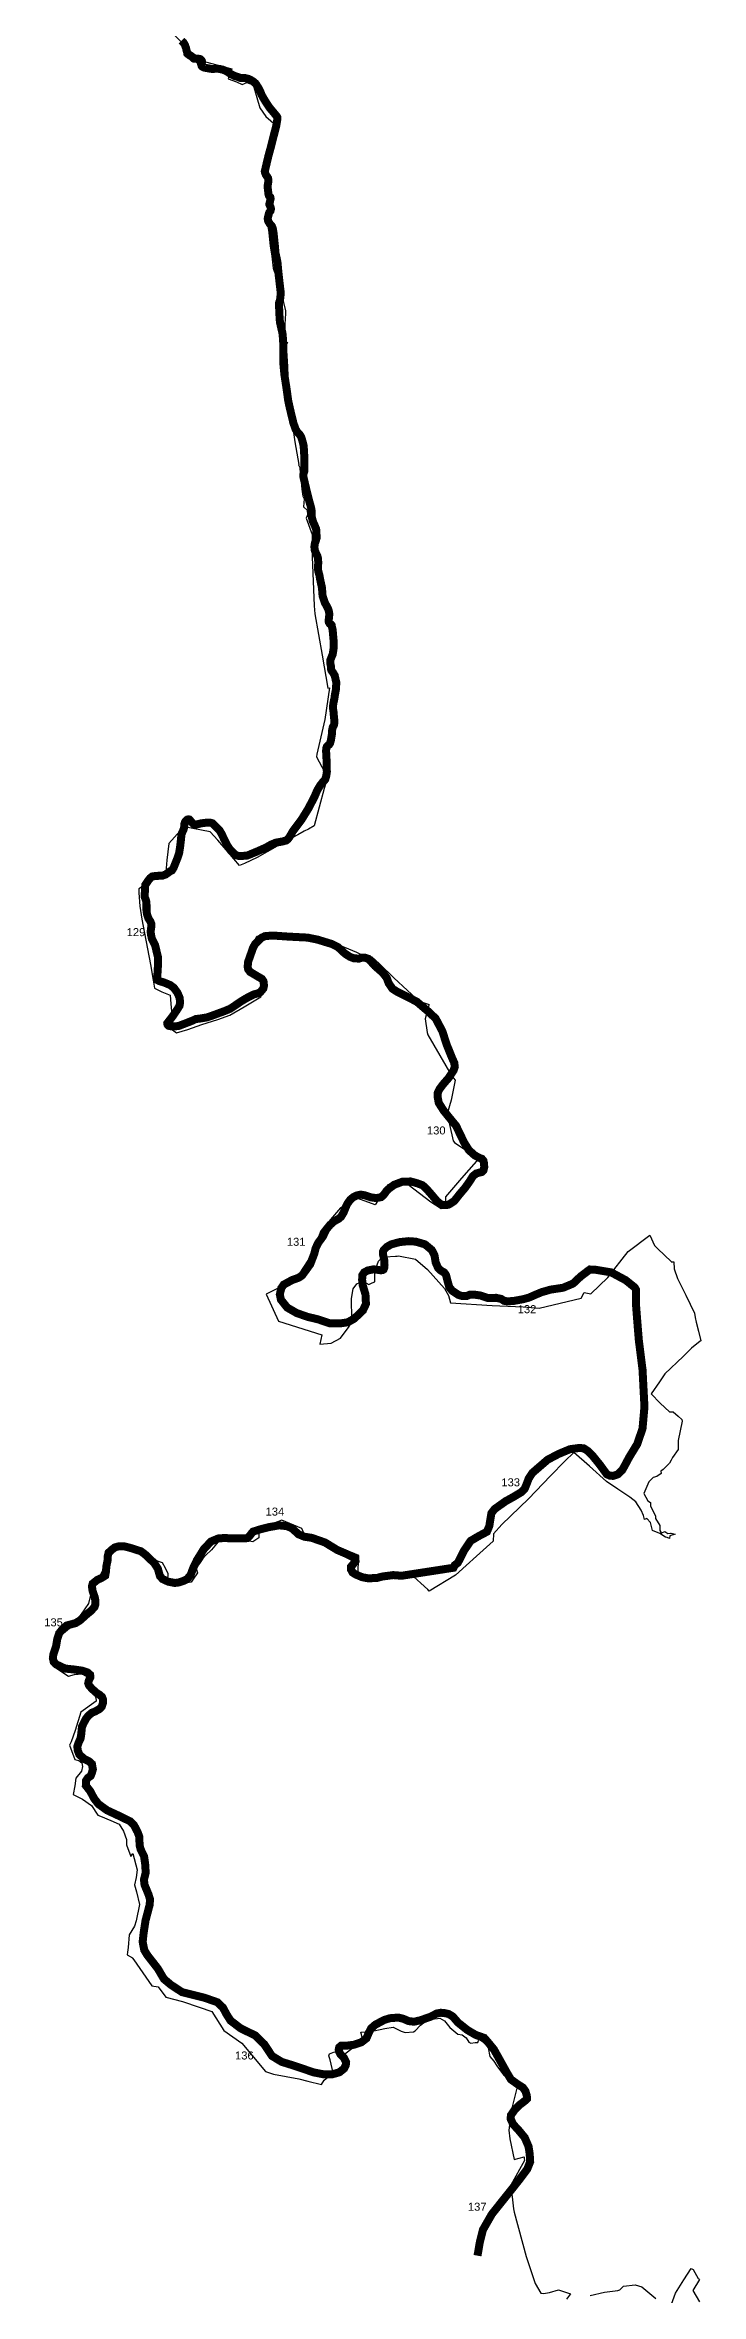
# Model space of a CAD drawing. Header units: metres. Extents: x 291186 to 378809, y 1824167 to 1998918.
# Drawn here: x 320453 to 324551, y 1832165 to 1846220 of the extents above; entities that cross this region are included whole.
import ezdxf

# ---------------------------------------------------------------- set-up
doc = ezdxf.new("R2010")
doc.units = ezdxf.units.M
for name, color, linetype in [('COASTLINE', 5, 'Continuous'), ('DISTRICT BOUNDRY', 86, 'Continuous'), ('UNPROTECTED', 130, 'Continuous'), ('UNPROTECTED DUE TO CREEK', 150, 'Continuous')]:
    doc.layers.add(name, color=color, linetype=linetype)
doc.styles.get("Standard").update_dxf_attribs({"font": 'arial.ttf'})

msp = doc.modelspace()

# ---------------------------------------------------------------- linework, layer by layer
at = {"layer": 'COASTLINE', "const_width": 50, "flags": 128}
msp.add_lwpolyline([(321306, 1846247), (321310, 1846243), (321317, 1846237), (321320, 1846232), (321324, 1846226), (321327, 1846221), (321330, 1846211), (321334, 1846202), (321337, 1846186), (321341, 1846174), (321342, 1846167), (321345, 1846165), (321347, 1846162), (321351, 1846160), (321355, 1846157), (321357, 1846155), (321361, 1846153), (321365, 1846150), (321370, 1846147), (321375, 1846143), (321378, 1846139), (321381, 1846136), (321383, 1846135), (321387, 1846135), (321392, 1846135), (321396, 1846135), (321400, 1846134), (321403, 1846133), (321406, 1846133), (321409, 1846134), (321413, 1846134), (321418, 1846133), (321423, 1846132), (321427, 1846129), (321430, 1846126), (321433, 1846121), (321434, 1846117), (321434, 1846112), (321433, 1846107), (321430, 1846102), (321429, 1846101), (321428, 1846100), (321429, 1846097), (321431, 1846095), (321432, 1846093), (321432, 1846091), (321432, 1846089), (321434, 1846086), (321440, 1846082), (321447, 1846079), (321457, 1846077), (321470, 1846075), (321484, 1846072), (321501, 1846070), (321510, 1846071), (321518, 1846072), (321531, 1846072), (321546, 1846070), (321563, 1846066), (321581, 1846059), (321590, 1846054), (321605, 1846044), (321616, 1846037), (321639, 1846026), (321662, 1846019), (321671, 1846015), (321678, 1846013), (321685, 1846013), (321691, 1846013), (321705, 1846013), (321722, 1846009), (321736, 1846003), (321754, 1845992), (321768, 1845980), (321773, 1845973), (321780, 1845962), (321790, 1845946), (321798, 1845929), (321806, 1845909), (321817, 1845889), (321836, 1845858), (321857, 1845827), (321889, 1845789), (321901, 1845774), (321904, 1845769), (321905, 1845760), (321898, 1845717), (321862, 1845575), (321849, 1845528), (321835, 1845469), (321826, 1845430), (321828, 1845420), (321834, 1845407), (321841, 1845397), (321846, 1845389), (321848, 1845379), (321848, 1845365), (321845, 1845348), (321844, 1845329), (321847, 1845306), (321848, 1845292), (321851, 1845280), (321855, 1845274), (321861, 1845268), (321862, 1845263), (321862, 1845257), (321860, 1845249), (321855, 1845228), (321855, 1845223), (321858, 1845216), (321862, 1845207), (321864, 1845200), (321864, 1845193), (321862, 1845184), (321854, 1845173), (321851, 1845165), (321845, 1845139), (321845, 1845131), (321847, 1845120), (321857, 1845103), (321866, 1845094), (321871, 1845087), (321876, 1845073), (321881, 1845044), (321889, 1844966), (321893, 1844920), (321905, 1844865), (321911, 1844799), (321922, 1844703), (321926, 1844669), (321921, 1844624), (321916, 1844613), (321914, 1844598), (321916, 1844569), (321919, 1844505), (321922, 1844482), (321928, 1844455), (321936, 1844423), (321940, 1844382), (321942, 1844334), (321941, 1844292), (321943, 1844217), (321949, 1844157), (321963, 1844066), (321972, 1844000), (321978, 1843971), (321986, 1843936), (322005, 1843857), (322019, 1843818), (322033, 1843796), (322045, 1843784), (322054, 1843769), (322062, 1843743), (322069, 1843714), (322073, 1843648), (322074, 1843580), (322073, 1843556), (322069, 1843546), (322067, 1843536), (322067, 1843523), (322071, 1843505), (322086, 1843441), (322102, 1843376), (322110, 1843348), (322116, 1843326), (322119, 1843307), (322120, 1843269), (322126, 1843244), (322136, 1843222), (322147, 1843195), (322149, 1843163), (322150, 1843140), (322145, 1843122), (322140, 1843110), (322138, 1843101), (322136, 1843084), (322138, 1843064), (322144, 1843048), (322155, 1843026), (322159, 1843008), (322160, 1842981), (322158, 1842958), (322158, 1842946), (322161, 1842928), (322167, 1842909), (322171, 1842885), (322178, 1842852), (322183, 1842830), (322185, 1842806), (322187, 1842777), (322193, 1842760), (322202, 1842733), (322213, 1842714), (322221, 1842698), (322226, 1842684), (322229, 1842666), (322228, 1842648), (322226, 1842632), (322225, 1842620), (322226, 1842613), (322232, 1842603), (322241, 1842598), (322244, 1842594), (322246, 1842581), (322250, 1842565), (322254, 1842519), (322257, 1842487), (322256, 1842449), (322250, 1842412), (322243, 1842395), (322236, 1842377), (322235, 1842366), (322236, 1842354), (322239, 1842339), (322239, 1842321), (322242, 1842312), (322251, 1842300), (322259, 1842287), (322263, 1842280), (322268, 1842257), (322273, 1842237), (322272, 1842220), (322271, 1842195), (322264, 1842159), (322261, 1842136), (322256, 1842114), (322252, 1842089), (322253, 1842069), (322256, 1842049), (322258, 1842021), (322260, 1842005), (322261, 1841989), (322259, 1841973), (322257, 1841967), (322251, 1841958), (322249, 1841950), (322245, 1841928), (322245, 1841910), (322239, 1841875), (322234, 1841857), (322228, 1841848), (322220, 1841842), (322213, 1841834), (322210, 1841824), (322209, 1841807), (322211, 1841771), (322213, 1841732), (322213, 1841694), (322214, 1841679), (322210, 1841653), (322204, 1841631), (322187, 1841612), (322172, 1841593), (322153, 1841561), (322137, 1841523), (322098, 1841448), (322056, 1841380), (322002, 1841308), (321982, 1841273), (321970, 1841257), (321960, 1841249), (321938, 1841243), (321894, 1841235), (321863, 1841222), (321834, 1841205), (321775, 1841179), (321717, 1841155), (321694, 1841153), (321664, 1841152), (321646, 1841157), (321628, 1841173), (321612, 1841188), (321593, 1841216), (321570, 1841261), (321557, 1841289), (321542, 1841314), (321527, 1841329), (321515, 1841340), (321500, 1841356), (321491, 1841359), (321482, 1841361), (321473, 1841361), (321450, 1841359), (321429, 1841356), (321413, 1841352), (321397, 1841348), (321392, 1841348), (321379, 1841353), (321371, 1841361), (321361, 1841373), (321358, 1841377), (321355, 1841380), (321350, 1841381), (321343, 1841380), (321337, 1841376), (321332, 1841371), (321328, 1841365), (321324, 1841353), (321322, 1841331), (321318, 1841316), (321312, 1841303), (321306, 1841289), (321304, 1841273), (321301, 1841243), (321297, 1841210), (321291, 1841171), (321280, 1841138), (321256, 1841078), (321246, 1841062), (321234, 1841056), (321206, 1841036), (321186, 1841029), (321165, 1841029), (321149, 1841026), (321136, 1841026), (321123, 1841024), (321110, 1841014), (321096, 1840996), (321079, 1840970), (321078, 1840952), (321077, 1840927), (321075, 1840909), (321076, 1840895), (321082, 1840880), (321086, 1840866), (321087, 1840848), (321087, 1840812), (321090, 1840789), (321099, 1840762), (321112, 1840742), (321117, 1840728), (321117, 1840710), (321113, 1840681), (321115, 1840660), (321121, 1840634), (321141, 1840594), (321149, 1840560), (321159, 1840520), (321159, 1840485), (321157, 1840435), (321154, 1840399), (321153, 1840388), (321156, 1840376), (321165, 1840371), (321195, 1840362), (321234, 1840346), (321258, 1840328), (321280, 1840298), (321294, 1840266), (321297, 1840236), (321293, 1840215), (321276, 1840188), (321253, 1840154), (321231, 1840125), (321217, 1840107), (321218, 1840099), (321225, 1840091), (321244, 1840087), (321286, 1840089), (321346, 1840112), (321376, 1840124), (321395, 1840133), (321420, 1840136), (321463, 1840143), (321499, 1840155), (321575, 1840183), (321609, 1840197), (321635, 1840214), (321677, 1840243), (321716, 1840266), (321758, 1840287), (321784, 1840294), (321797, 1840300), (321805, 1840309), (321817, 1840324), (321821, 1840343), (321818, 1840369), (321808, 1840384), (321772, 1840405), (321757, 1840414), (321735, 1840427), (321722, 1840444), (321719, 1840459), (321722, 1840491), (321740, 1840542), (321753, 1840579), (321767, 1840604), (321789, 1840625), (321807, 1840642), (321828, 1840651), (321874, 1840655), (321978, 1840648), (322094, 1840642), (322157, 1840629), (322245, 1840602), (322281, 1840584), (322303, 1840565), (322328, 1840541), (322358, 1840522), (322384, 1840512), (322415, 1840511), (322434, 1840517), (322450, 1840517), (322472, 1840510), (322487, 1840495), (322514, 1840465), (322562, 1840423), (322588, 1840390), (322600, 1840357), (322624, 1840322), (322654, 1840303), (322726, 1840267), (322776, 1840241), (322843, 1840184), (322893, 1840137), (322936, 1840056), (322961, 1839977), (322994, 1839895), (323010, 1839859), (323013, 1839834), (323005, 1839811), (322973, 1839763), (322944, 1839730), (322918, 1839696), (322907, 1839673), (322906, 1839646), (322913, 1839609), (322944, 1839560), (322992, 1839501), (323021, 1839466), (323071, 1839362), (323101, 1839314), (323138, 1839281), (323168, 1839265), (323182, 1839260), (323192, 1839248), (323196, 1839231), (323197, 1839206), (323192, 1839187), (323182, 1839177), (323162, 1839172), (323147, 1839168), (323126, 1839151), (323107, 1839120), (323077, 1839078), (323043, 1839038), (323010, 1838996), (322986, 1838980), (322970, 1838972), (322954, 1838970), (322937, 1838971), (322923, 1838978), (322902, 1838995), (322871, 1839032), (322837, 1839071), (322812, 1839094), (322778, 1839107), (322737, 1839118), (322687, 1839117), (322634, 1839097), (322604, 1839075), (322586, 1839058), (322569, 1839034), (322553, 1839020), (322523, 1839014), (322487, 1839019), (322453, 1839031), (322425, 1839036), (322399, 1839030), (322379, 1839020), (322360, 1839004), (322342, 1838979), (322331, 1838956), (322320, 1838927), (322302, 1838897), (322286, 1838884), (322259, 1838869), (322234, 1838847), (322210, 1838818), (322189, 1838774), (322160, 1838735), (322144, 1838701), (322135, 1838666), (322110, 1838601), (322084, 1838565), (322059, 1838531), (322039, 1838517), (321997, 1838502), (321944, 1838473), (321929, 1838451), (321920, 1838412), (321927, 1838379), (321966, 1838330), (322025, 1838296), (322093, 1838272), (322160, 1838256), (322231, 1838232), (322304, 1838232), (322345, 1838238), (322385, 1838261), (322439, 1838312), (322458, 1838353), (322455, 1838413), (322438, 1838469), (322434, 1838504), (322436, 1838533), (322447, 1838550), (322470, 1838562), (322506, 1838569), (322536, 1838565), (322550, 1838563), (322561, 1838564), (322568, 1838568), (322573, 1838580), (322574, 1838596), (322572, 1838629), (322567, 1838651), (322564, 1838665), (322564, 1838678), (322569, 1838690), (322588, 1838709), (322616, 1838725), (322668, 1838739), (322725, 1838745), (322769, 1838742), (322827, 1838725), (322869, 1838690), (322886, 1838658), (322894, 1838611), (322909, 1838577), (322925, 1838562), (322947, 1838549), (322958, 1838534), (322968, 1838495), (322979, 1838457), (322997, 1838435), (323036, 1838409), (323059, 1838402), (323089, 1838403), (323109, 1838411), (323134, 1838411), (323175, 1838405), (323221, 1838389), (323237, 1838389), (323271, 1838391), (323303, 1838384), (323321, 1838372), (323343, 1838369), (323379, 1838371), (323439, 1838382), (323476, 1838392), (323510, 1838407), (323555, 1838426), (323611, 1838442), (323690, 1838454), (323752, 1838480), (323800, 1838525), (323857, 1838568), (323894, 1838566), (323990, 1838550), (324081, 1838501), (324137, 1838456), (324146, 1838440), (324145, 1838351), (324155, 1838222), (324163, 1838125), (324186, 1837942), (324198, 1837710), (324186, 1837574), (324153, 1837477), (324103, 1837395), (324071, 1837335), (324058, 1837313), (324030, 1837287), (324001, 1837278), (323981, 1837280), (323963, 1837288), (323920, 1837347), (323874, 1837404), (323844, 1837434), (323819, 1837450), (323793, 1837453), (323733, 1837445), (323661, 1837415), (323593, 1837379), (323534, 1837328), (323498, 1837297), (323475, 1837262), (323463, 1837230), (323449, 1837196), (323428, 1837176), (323380, 1837147), (323331, 1837120), (323262, 1837071), (323242, 1837045), (323237, 1837016), (323229, 1836966), (323214, 1836929), (323163, 1836902), (323112, 1836872), (323070, 1836810), (323047, 1836763), (323032, 1836735), (323013, 1836720), (323005, 1836704), (322681, 1836654), (322627, 1836658), (322559, 1836649), (322526, 1836640), (322471, 1836638), (322434, 1836645), (322394, 1836662), (322375, 1836674), (322365, 1836692), (322365, 1836711), (322379, 1836727), (322393, 1836746), (322390, 1836761), (322377, 1836770), (322333, 1836792), (322279, 1836815), (322202, 1836862), (322119, 1836891), (322073, 1836898), (322035, 1836914), (322006, 1836942), (321989, 1836954), (321964, 1836964), (321916, 1836969), (321853, 1836958), (321801, 1836945), (321753, 1836930), (321746, 1836922), (321728, 1836899), (321716, 1836889), (321677, 1836887), (321627, 1836887), (321575, 1836890), (321535, 1836887), (321490, 1836868), (321470, 1836847), (321446, 1836822), (321402, 1836751), (321381, 1836707), (321363, 1836660), (321341, 1836633), (321319, 1836622), (321288, 1836612), (321264, 1836609), (321223, 1836617), (321188, 1836633), (321171, 1836652), (321158, 1836698), (321137, 1836731), (321098, 1836769), (321085, 1836782), (321052, 1836807), (320980, 1836830), (320946, 1836838), (320910, 1836837), (320889, 1836831), (320868, 1836815), (320850, 1836798), (320844, 1836773), (320844, 1836750), (320836, 1836712), (320834, 1836681), (320829, 1836655), (320806, 1836640), (320781, 1836629), (320751, 1836605), (320746, 1836588), (320750, 1836559), (320763, 1836522), (320767, 1836502), (320768, 1836477), (320762, 1836458), (320737, 1836432), (320716, 1836415), (320670, 1836374), (320644, 1836358), (320588, 1836343), (320561, 1836319), (320541, 1836294), (320529, 1836256), (320522, 1836214), (320505, 1836162), (320502, 1836140), (320507, 1836116), (320523, 1836100), (320579, 1836074), (320636, 1836068), (320684, 1836061), (320718, 1836050), (320735, 1836035), (320736, 1836019), (320727, 1836000), (320723, 1835983), (320727, 1835970), (320744, 1835950), (320771, 1835925), (320794, 1835910), (320809, 1835897), (320815, 1835882), (320815, 1835860), (320808, 1835837), (320793, 1835821), (320766, 1835806), (320746, 1835798), (320723, 1835779), (320708, 1835759), (320694, 1835732), (320684, 1835711), (320679, 1835661), (320675, 1835637), (320662, 1835609), (320655, 1835587), (320657, 1835564), (320667, 1835537), (320698, 1835509), (320727, 1835495), (320746, 1835478), (320752, 1835444), (320746, 1835423), (320738, 1835403), (320720, 1835390), (320709, 1835373), (320708, 1835343), (320736, 1835307), (320759, 1835263), (320787, 1835227), (320841, 1835188), (320920, 1835151), (320986, 1835119), (321009, 1835095), (321031, 1835053), (321042, 1835024), (321044, 1834969), (321050, 1834945), (321072, 1834900), (321079, 1834849), (321082, 1834798), (321071, 1834755), (321075, 1834722), (321099, 1834664), (321109, 1834633), (321107, 1834599), (321099, 1834568), (321081, 1834500), (321069, 1834421), (321063, 1834366), (321073, 1834315), (321093, 1834282), (321157, 1834200), (321196, 1834134), (321239, 1834098), (321309, 1834052), (321449, 1834017), (321529, 1833989), (321564, 1833956), (321589, 1833910), (321612, 1833874), (321676, 1833825), (321765, 1833782), (321822, 1833727), (321871, 1833653), (321932, 1833616), (322003, 1833594), (322133, 1833550), (322190, 1833539), (322246, 1833538), (322292, 1833551), (322321, 1833574), (322332, 1833595), (322334, 1833614), (322319, 1833644), (322299, 1833663), (322290, 1833681), (322288, 1833693), (322291, 1833707), (322303, 1833717), (322343, 1833718), (322382, 1833723), (322428, 1833738), (322461, 1833763), (322475, 1833796), (322490, 1833825), (322516, 1833848), (322570, 1833877), (322607, 1833889), (322660, 1833893), (322690, 1833886), (322725, 1833871), (322758, 1833867), (322798, 1833876), (322864, 1833899), (322899, 1833918), (322925, 1833923), (322949, 1833921), (322975, 1833915), (323000, 1833900), (323034, 1833861), (323092, 1833815), (323143, 1833785), (323197, 1833766), (323228, 1833730), (323258, 1833693), (323337, 1833551), (323364, 1833506), (323409, 1833474), (323438, 1833456), (323454, 1833434), (323463, 1833406), (323464, 1833385), (323453, 1833374), (323414, 1833344), (323386, 1833315), (323364, 1833283), (323362, 1833260), (323378, 1833225), (323407, 1833195), (323450, 1833143), (323474, 1833087), (323481, 1833042), (323484, 1832992), (323466, 1832946), (323417, 1832881), (323372, 1832824), (323245, 1832665), (323189, 1832567), (323170, 1832492), (323163, 1832451), (323155, 1832405)], dxfattribs=at)
at = {"layer": 'DISTRICT BOUNDRY'}
for points in [[(321250, 1846295, 0), (321359, 1846181, 0), (321456, 1846114, 0), (321621, 1846072, 0), (321598, 1846008, 0), (321649, 1845991, 0), (321684, 1845974, 0), (321714, 1845986, 0), (321754, 1845972, 0), (321795, 1845827, 0), (321833, 1845773, 0), (321896, 1845719, 0), (321877, 1845627, 0), (321834, 1845424, 0), (321834, 1845423, 0), (321842, 1845353, 0), (321843, 1845347, 0), (321844, 1845314, 0), (321850, 1845299, 0), (321842, 1845287, 0), (321843, 1845200, 0), (321841, 1845116, 0), (321851, 1845049, 0), (321860, 1844962, 0), (321869, 1844901, 0), (321878, 1844826, 0), (321912, 1844730, 0), (321931, 1844662, 0), (321955, 1844559, 0), (321955, 1844542, 0), (321951, 1844476, 0), (321951, 1844415, 0), (321950, 1844373, 0), (321967, 1844361, 0), (321960, 1844345, 0), (321967, 1844208, 0), (321973, 1844089, 0), (321980, 1843994, 0), (321991, 1843903, 0), (322014, 1843741, 0), (322038, 1843598, 0), (322036, 1843597, 0), (322039, 1843592, 0), (322041, 1843588, 0), (322045, 1843579, 0), (322046, 1843567, 0), (322047, 1843562, 0), (322057, 1843445, 0), (322064, 1843400, 0), (322071, 1843384, 0), (322067, 1843334, 0), (322091, 1843313, 0), (322093, 1843283, 0), (322091, 1843278, 0), (322084, 1843264, 0), (322121, 1843161, 0), (322121, 1843021, 0), (322134, 1842716, 0), (322139, 1842665, 0), (322185, 1842408, 0), (322220, 1842200, 0), (322231, 1842202, 0), (322202, 1842004, 0), (322152, 1841789, 0), (322150, 1841772, 0), (322218, 1841642, 0), (322199, 1841581, 0), (322197, 1841574, 0), (322134, 1841341, 0), (322099, 1841320, 0), (322073, 1841307, 0), (322032, 1841285, 0), (321966, 1841248, 0), (321778, 1841142, 0), (321739, 1841123, 0), (321699, 1841105, 0), (321669, 1841093, 0), (321597, 1841176, 0), (321532, 1841251, 0), (321484, 1841303, 0), (321377, 1841323, 0), (321326, 1841335, 0), (321315, 1841328, 0), (321226, 1841230, 0), (321215, 1841125, 0), (321207, 1841051, 0), (321151, 1841017, 0), (321039, 1840946, 0), (321040, 1840922, 0), (321045, 1840839, 0), (321058, 1840757, 0), (321074, 1840669, 0), (321093, 1840572, 0), (321112, 1840473, 0), (321129, 1840375, 0), (321137, 1840327, 0), (321182, 1840304, 0), (321234, 1840282, 0), (321239, 1840228, 0), (321245, 1840157, 0), (321208, 1840096, 0), (321275, 1840046, 0), (321345, 1840068, 0), (321433, 1840098, 0), (321532, 1840131, 0), (321608, 1840157, 0), (321697, 1840209, 0), (321801, 1840271, 0), (321820, 1840327, 0), (321792, 1840374, 0), (321786, 1840391, 0), (321730, 1840424, 0), (321733, 1840499, 0), (321733, 1840550, 0), (321752, 1840598, 0), (321776, 1840651, 0), (321805, 1840651, 0), (321825, 1840673, 0), (321857, 1840669, 0), (321859, 1840660, 0), (321851, 1840640, 0), (321871, 1840639, 0), (321938, 1840639, 0), (322052, 1840640, 0), (322133, 1840639, 0), (322213, 1840628, 0), (322289, 1840597, 0), (322373, 1840561, 0), (322400, 1840550, 0), (322420, 1840541, 0), (322494, 1840522, 0), (322542, 1840479, 0), (322633, 1840391, 0), (322717, 1840311, 0), (322791, 1840245, 0), (322791, 1840245, 0), (322852, 1840223, 0), (322851, 1840221, 0), (322840, 1840173, 0), (322839, 1840173, 0), (322829, 1840135, 0), (322840, 1840048, 0), (322844, 1840034, 0), (322994, 1839776, 0), (323016, 1839751, 0), (322991, 1839626, 0), (322965, 1839540, 0), (322981, 1839473, 0), (323002, 1839373, 0), (323012, 1839362, 0), (323144, 1839273, 0), (323159, 1839271, 0), (323177, 1839279, 0), (323056, 1839138, 0), (322956, 1839023, 0), (322953, 1838955, 0), (322928, 1838946, 0), (322864, 1838988, 0), (322722, 1839096, 0), (322595, 1839097, 0), (322516, 1838973, 0), (322408, 1839011, 0), (322298, 1838954, 0), (322176, 1838810, 0), (322121, 1838666, 0), (322017, 1838505, 0), (321834, 1838413, 0), (321912, 1838245, 0), (322183, 1838159, 0), (322170, 1838102, 0), (322241, 1838107, 0), (322298, 1838139, 0), (322353, 1838211, 0), (322370, 1838257, 0), (322368, 1838386, 0), (322378, 1838448, 0), (322402, 1838479, 0), (322438, 1838495, 0), (322476, 1838475, 0), (322497, 1838484, 0), (322514, 1838491, 0), (322514, 1838557, 0), (322536, 1838619, 0), (322562, 1838647, 0), (322578, 1838648, 0), (322642, 1838652, 0), (322654, 1838652, 0), (322662, 1838653, 0), (322767, 1838632, 0), (322843, 1838567, 0), (322949, 1838450, 0), (322973, 1838405, 0), (322987, 1838360, 0), (323247, 1838342, 0), (323441, 1838335, 0), (323540, 1838327, 0), (323803, 1838389, 0), (323822, 1838424, 0), (323864, 1838415, 0), (323969, 1838518, 0), (324096, 1838681, 0), (324232, 1838782, 0), (324261, 1838717, 0), (324281, 1838698, 0), (324364, 1838617, 0), (324365, 1838616, 0), (324382, 1838616, 0), (324384, 1838573, 0), (324405, 1838511, 0), (324456, 1838407, 0), (324510, 1838295, 0), (324515, 1838268, 0), (324522, 1838238, 0), (324536, 1838182, 0), (324551, 1838123, 0), (324547, 1838120, 0), (324491, 1838077, 0), (324439, 1838025, 0), (324326, 1837916, 0), (324292, 1837866, 0), (324241, 1837791, 0), (324297, 1837733, 0), (324354, 1837679, 0), (324378, 1837678, 0), (324408, 1837652, 0), (324432, 1837631, 0), (324434, 1837620, 0), (324409, 1837500, 0), (324409, 1837443, 0), (324373, 1837394, 0), (324365, 1837376, 0), (324355, 1837358, 0), (324315, 1837318, 0), (324300, 1837307, 0), (324303, 1837293, 0), (324275, 1837274, 0), (324252, 1837267, 0), (324226, 1837241, 0), (324195, 1837168, 0), (324219, 1837123, 0), (324236, 1837112, 0), (324236, 1837088, 0), (324266, 1837028, 0), (324267, 1837012, 0), (324294, 1836968, 0), (324294, 1836936, 0), (324301, 1836926, 0), (324307, 1836923, 0), (324325, 1836931, 0), (324344, 1836918, 0), (324360, 1836920, 0), (324365, 1836920, 0), (324389, 1836914, 0), (324357, 1836904, 0), (324355, 1836886, 0), (324340, 1836894, 0), (324330, 1836895, 0), (324295, 1836919, 0), (324249, 1836937, 0), (324235, 1836986, 0), (324212, 1837011, 0), (324199, 1837006, 0), (324192, 1837030, 0), (324178, 1837063, 0), (324145, 1837116, 0), (324106, 1837145, 0), (324032, 1837195, 0), (323960, 1837243, 0), (323854, 1837338, 0), (323757, 1837425, 0), (323700, 1837371, 0), (323612, 1837278, 0), (323474, 1837135, 0), (323308, 1836974, 0), (323254, 1836917, 0), (323252, 1836870, 0), (323149, 1836777, 0), (323084, 1836718, 0), (323018, 1836657, 0), (322853, 1836558, 0), (322845, 1836568, 0), (322734, 1836668, 0), (322733, 1836668, 0), (322710, 1836672, 0), (322608, 1836659, 0), (322535, 1836622, 0), (322534, 1836621, 0), (322533, 1836621, 0), (322473, 1836615, 0), (322456, 1836624, 0), (322432, 1836651, 0), (322413, 1836636, 0), (322408, 1836651, 0), (322413, 1836781, 0), (322303, 1836826, 0), (322147, 1836899, 0), (322087, 1836882, 0), (322058, 1836949, 0), (321932, 1837002, 0), (321786, 1836945, 0), (321788, 1836891, 0), (321752, 1836867, 0), (321583, 1836899, 0), (321545, 1836878, 0), (321493, 1836817, 0), (321457, 1836782, 0), (321438, 1836761, 0), (321418, 1836730, 0), (321402, 1836709, 0), (321400, 1836693, 0), (321405, 1836672, 0), (321378, 1836633, 0), (321366, 1836614, 0), (321255, 1836595, 0), (321220, 1836629, 0), (321222, 1836666, 0), (321206, 1836702, 0), (321188, 1836735, 0), (321140, 1836752, 0), (321125, 1836758, 0), (321120, 1836760, 0), (321089, 1836770, 0), (320983, 1836850, 0), (320913, 1836834, 0), (320859, 1836816, 0), (320846, 1836785, 0), (320839, 1836759, 0), (320827, 1836726, 0), (320821, 1836706, 0), (320808, 1836676, 0), (320793, 1836651, 0), (320744, 1836604, 0), (320737, 1836533, 0), (320725, 1836481, 0), (320679, 1836414, 0), (320639, 1836365, 0), (320616, 1836333, 0), (320580, 1836303, 0), (320557, 1836285, 0), (320505, 1836243, 0), (320506, 1836172, 0), (320501, 1836092, 0), (320600, 1836027, 0), (320637, 1836037, 0), (320682, 1836041, 0), (320728, 1836016, 0), (320721, 1835985, 0), (320720, 1835980, 0), (320719, 1835976, 0), (320771, 1835894, 0), (320772, 1835870, 0), (320677, 1835802, 0), (320641, 1835688, 0), (320616, 1835616, 0), (320605, 1835595, 0), (320640, 1835505, 0), (320664, 1835499, 0), (320683, 1835485, 0), (320688, 1835463, 0), (320688, 1835462, 0), (320688, 1835462, 0), (320680, 1835433, 0), (320645, 1835389, 0), (320640, 1835342, 0), (320628, 1835286, 0), (320688, 1835257, 0), (320744, 1835219, 0), (320782, 1835158, 0), (320799, 1835152, 0), (320864, 1835125, 0), (320916, 1835101, 0), (320943, 1835057, 0), (320962, 1835006, 0), (320962, 1834972, 0), (320989, 1834900, 0), (321001, 1834919, 0), (321028, 1834816, 0), (321028, 1834816, 0), (321028, 1834816, 0), (321023, 1834768, 0), (321011, 1834722, 0), (321025, 1834678, 0), (321044, 1834600, 0), (321022, 1834498, 0), (321013, 1834464, 0), (320978, 1834410, 0), (320972, 1834331, 0), (320969, 1834302, 0), (320967, 1834285, 0), (320999, 1834266, 0), (320999, 1834265, 0), (321007, 1834253, 0), (321120, 1834092, 0), (321159, 1834085, 0), (321160, 1834085, 0), (321160, 1834085, 0), (321208, 1834021, 0), (321311, 1833994, 0), (321415, 1833957, 0), (321496, 1833930, 0), (321570, 1833812, 0), (321682, 1833732, 0), (321831, 1833555, 0), (321880, 1833539, 0), (322038, 1833510, 0), (322094, 1833495, 0), (322180, 1833474, 0), (322196, 1833502, 0), (322254, 1833547, 0), (322234, 1833628, 0), (322234, 1833628, 0), (322227, 1833653, 0), (322230, 1833666, 0), (322261, 1833679, 0), (322300, 1833666, 0), (322326, 1833667, 0), (322378, 1833705, 0), (322409, 1833724, 0), (322422, 1833751, 0), (322435, 1833768, 0), (322430, 1833787, 0), (322427, 1833801, 0), (322427, 1833802, 0), (322429, 1833802, 0), (322478, 1833803, 0), (322575, 1833825, 0), (322628, 1833832, 0), (322678, 1833807, 0), (322704, 1833799, 0), (322755, 1833804, 0), (322766, 1833811, 0), (322798, 1833846, 0), (322817, 1833861, 0), (322872, 1833880, 0), (322886, 1833885, 0), (322905, 1833887, 0), (322920, 1833889, 0), (322949, 1833873, 0), (322982, 1833830, 0), (323033, 1833789, 0), (323059, 1833786, 0), (323085, 1833766, 0), (323100, 1833740, 0), (323113, 1833732, 0), (323140, 1833738, 0), (323158, 1833737, 0), (323162, 1833750, 0), (323168, 1833755, 0), (323216, 1833725, 0), (323221, 1833704, 0), (323232, 1833649, 0), (323257, 1833620, 0), (323275, 1833591, 0), (323318, 1833536, 0), (323366, 1833503, 0), (323409, 1833486, 0), (323410, 1833486, 0), (323368, 1833319, 0), (323351, 1833189, 0), (323356, 1833135, 0), (323384, 1833007, 0), (323446, 1833023, 0), (323446, 1833013, 0), (323448, 1833000, 0), (323364, 1832845, 0), (323380, 1832698, 0), (323384, 1832676, 0), (323460, 1832399, 0), (323515, 1832232, 0), (323550, 1832171, 0), (323567, 1832168, 0), (323604, 1832175, 0), (323660, 1832192, 0), (323735, 1832167, 0), (323710, 1832133, 0)], [(323858, 1832156, 0), (323948, 1832176, 0), (324031, 1832187, 0), (324045, 1832192, 0), (324067, 1832215, 0), (324139, 1832223, 0), (324182, 1832211, 0), (324270, 1832138, 0)], [(324368, 1832102, 0), (324392, 1832171, 0), (324445, 1832254, 0), (324489, 1832325, 0), (324502, 1832318, 0), (324533, 1832262, 0), (324538, 1832260, 0), (324542, 1832257, 0), (324500, 1832187, 0), (324541, 1832117, 0)]]:
    msp.add_polyline3d(points, dxfattribs=at)
at = {"layer": 'UNPROTECTED', "const_width": 50, "flags": 128}
for points in [[(321619, 1841182), (321612, 1841188), (321593, 1841216), (321570, 1841261), (321557, 1841289), (321542, 1841314), (321527, 1841329), (321515, 1841340), (321500, 1841356), (321491, 1841359), (321482, 1841361), (321473, 1841361), (321450, 1841359), (321429, 1841356), (321413, 1841352), (321397, 1841348), (321392, 1841348), (321379, 1841353), (321371, 1841361), (321361, 1841373), (321358, 1841377), (321355, 1841380), (321350, 1841381), (321343, 1841380), (321337, 1841376), (321332, 1841371), (321328, 1841365), (321324, 1841353), (321322, 1841331), (321318, 1841316), (321312, 1841303), (321306, 1841289), (321304, 1841273), (321301, 1841243), (321297, 1841210), (321291, 1841171), (321280, 1841138), (321256, 1841078), (321246, 1841062), (321234, 1841056), (321206, 1841036), (321186, 1841029), (321165, 1841029), (321149, 1841026), (321136, 1841026), (321123, 1841024), (321110, 1841014), (321096, 1840996), (321079, 1840970), (321078, 1840952), (321077, 1840927), (321075, 1840909), (321076, 1840895), (321082, 1840880), (321086, 1840866), (321087, 1840848), (321087, 1840812), (321090, 1840789), (321099, 1840762), (321112, 1840742), (321117, 1840728), (321117, 1840710), (321113, 1840681), (321115, 1840660), (321121, 1840634), (321141, 1840594), (321149, 1840560), (321159, 1840520), (321159, 1840485), (321157, 1840435), (321154, 1840399), (321153, 1840388), (321156, 1840376), (321165, 1840371), (321195, 1840362), (321234, 1840346), (321258, 1840328), (321280, 1840298), (321294, 1840266), (321297, 1840236), (321293, 1840215), (321276, 1840188), (321253, 1840154), (321231, 1840125), (321217, 1840107), (321218, 1840099), (321225, 1840091), (321244, 1840087), (321286, 1840089), (321346, 1840112), (321376, 1840124), (321395, 1840133), (321420, 1840136), (321463, 1840143), (321499, 1840155), (321575, 1840183), (321609, 1840197), (321635, 1840214), (321677, 1840243), (321716, 1840266), (321758, 1840287), (321784, 1840294), (321797, 1840300), (321805, 1840309), (321817, 1840324), (321821, 1840343), (321818, 1840369), (321808, 1840384), (321772, 1840405), (321757, 1840414), (321735, 1840427), (321732, 1840431)], [(322981, 1839774), (322973, 1839763), (322944, 1839730), (322918, 1839696), (322907, 1839673), (322906, 1839646), (322913, 1839609), (322944, 1839560), (322992, 1839501), (323021, 1839466), (323071, 1839362), (323101, 1839314), (323138, 1839281), (323168, 1839265), (323182, 1839260)], [(322902, 1838995), (322871, 1839032), (322837, 1839071), (322812, 1839094), (322778, 1839107), (322737, 1839118), (322687, 1839117), (322634, 1839097), (322604, 1839075), (322586, 1839058), (322569, 1839034), (322553, 1839020), (322523, 1839014), (322487, 1839019), (322453, 1839031), (322425, 1839036), (322399, 1839030), (322379, 1839020), (322360, 1839004), (322342, 1838979), (322331, 1838956), (322320, 1838927), (322302, 1838897), (322286, 1838884), (322259, 1838869), (322234, 1838847), (322210, 1838818), (322189, 1838774), (322160, 1838735), (322144, 1838701), (322135, 1838666), (322110, 1838601), (322084, 1838565), (322059, 1838531), (322039, 1838517), (321997, 1838502), (321944, 1838473), (321929, 1838451), (321920, 1838412), (321927, 1838379), (321966, 1838330), (322025, 1838296), (322093, 1838272), (322160, 1838256), (322231, 1838232), (322304, 1838232), (322345, 1838238), (322385, 1838261), (322439, 1838312), (322458, 1838353), (322455, 1838413), (322438, 1838469), (322435, 1838500)], [(322894, 1838612), (322894, 1838611), (322909, 1838577), (322925, 1838562), (322947, 1838549), (322958, 1838534), (322968, 1838495), (322979, 1838457), (322997, 1838435), (323036, 1838409), (323059, 1838402), (323089, 1838403), (323109, 1838411), (323134, 1838411), (323175, 1838405), (323221, 1838389), (323237, 1838389), (323271, 1838391), (323303, 1838384), (323321, 1838372), (323343, 1838369), (323379, 1838371), (323439, 1838382), (323476, 1838392), (323510, 1838407), (323555, 1838426), (323611, 1838442), (323690, 1838454), (323752, 1838480), (323800, 1838525), (323854, 1838566)], [(323963, 1837288), (323963, 1837288), (323920, 1837347), (323874, 1837404), (323844, 1837434), (323819, 1837450), (323793, 1837453), (323733, 1837445), (323661, 1837415), (323593, 1837379), (323534, 1837328), (323498, 1837297), (323475, 1837262), (323463, 1837230), (323449, 1837196), (323428, 1837176), (323380, 1837147), (323331, 1837120), (323262, 1837071), (323242, 1837045), (323237, 1837016), (323229, 1836966), (323214, 1836929), (323163, 1836902), (323112, 1836872), (323070, 1836810), (323047, 1836763), (323032, 1836735), (323013, 1836720), (323005, 1836704)], [(322630, 1836658), (322627, 1836658), (322559, 1836649), (322526, 1836640), (322471, 1836638), (322434, 1836645), (322394, 1836662), (322375, 1836674), (322365, 1836692), (322365, 1836711), (322379, 1836727), (322393, 1836746), (322390, 1836761), (322377, 1836770), (322333, 1836792), (322279, 1836815), (322202, 1836862), (322119, 1836891), (322073, 1836898), (322035, 1836914), (322006, 1836942), (321989, 1836954), (321964, 1836964), (321916, 1836969), (321853, 1836958), (321801, 1836945), (321753, 1836930), (321746, 1836922), (321728, 1836899), (321716, 1836889), (321677, 1836887), (321627, 1836887), (321575, 1836890), (321535, 1836887), (321490, 1836868), (321470, 1836847), (321446, 1836822), (321402, 1836751), (321381, 1836707), (321371, 1836682)], [(321160, 1836692), (321158, 1836698), (321137, 1836731), (321098, 1836769), (321085, 1836782), (321052, 1836807), (320980, 1836830), (320946, 1836838), (320910, 1836837), (320889, 1836831), (320868, 1836815), (320850, 1836798), (320844, 1836773), (320844, 1836750), (320836, 1836712), (320834, 1836681), (320829, 1836655), (320806, 1836640), (320781, 1836629), (320751, 1836605), (320746, 1836588), (320750, 1836559), (320763, 1836522), (320767, 1836502), (320768, 1836477), (320762, 1836458), (320737, 1836432), (320716, 1836415), (320670, 1836374), (320644, 1836358), (320588, 1836343), (320561, 1836319), (320541, 1836294), (320529, 1836256), (320522, 1836214), (320505, 1836162), (320502, 1836140), (320507, 1836116), (320523, 1836100), (320579, 1836074), (320636, 1836068), (320684, 1836061), (320718, 1836050), (320735, 1836035), (320736, 1836019), (320727, 1836000), (320723, 1835983), (320727, 1835970), (320744, 1835950), (320771, 1835925), (320794, 1835910), (320809, 1835897), (320815, 1835882), (320815, 1835860), (320808, 1835837), (320793, 1835821), (320766, 1835806), (320746, 1835798), (320723, 1835779), (320708, 1835759), (320694, 1835732), (320684, 1835711), (320679, 1835661), (320675, 1835637), (320662, 1835609), (320655, 1835587), (320657, 1835564), (320667, 1835537), (320698, 1835509), (320727, 1835495), (320746, 1835478), (320752, 1835444), (320746, 1835423), (320738, 1835403), (320720, 1835390), (320709, 1835373), (320708, 1835343), (320736, 1835307), (320759, 1835263), (320787, 1835227), (320841, 1835188), (320919, 1835152)], [(322681, 1836654), (322630, 1836658)], [(321090, 1834533), (321081, 1834500), (321069, 1834421), (321063, 1834366), (321073, 1834315), (321093, 1834282), (321157, 1834200), (321196, 1834134), (321239, 1834098), (321309, 1834052), (321449, 1834017), (321529, 1833989), (321564, 1833956), (321589, 1833910), (321612, 1833874), (321676, 1833825), (321765, 1833782), (321822, 1833727), (321871, 1833653), (321932, 1833616), (322003, 1833594), (322133, 1833550), (322190, 1833539), (322246, 1833538), (322292, 1833551), (322321, 1833574), (322332, 1833595), (322334, 1833614), (322319, 1833644), (322299, 1833663), (322290, 1833681), (322288, 1833693), (322291, 1833707), (322303, 1833717), (322343, 1833718), (322382, 1833723), (322428, 1833738), (322461, 1833763), (322475, 1833796), (322490, 1833825), (322516, 1833848), (322570, 1833877), (322607, 1833889), (322660, 1833893), (322690, 1833886), (322725, 1833871), (322758, 1833867), (322798, 1833876), (322832, 1833888)], [(323433, 1832902), (323417, 1832881), (323372, 1832824), (323245, 1832665), (323189, 1832567), (323170, 1832492), (323163, 1832451), (323155, 1832405)]]:
    msp.add_lwpolyline(points, dxfattribs=at)
at = {"layer": 'UNPROTECTED DUE TO CREEK', "const_width": 50, "flags": 128}
for points in [[(321865, 1845586), (321898, 1845717), (321905, 1845760)], [(323857, 1838568), (323894, 1838566), (323990, 1838550), (324081, 1838501), (324137, 1838456)], [(322681, 1836654), (323005, 1836704)]]:
    msp.add_lwpolyline(points, dxfattribs=at)

# ---------------------------------------------------------------- texts
at = {"layer": 'UNPROTECTED', "char_height": 50, "attachment_point": 1}
for s, width, insert in [('\\pxt1;129', 276.39, (320963, 1840701)), ('\\pxt1;130', 155.95, (322839, 1839462)), ('\\pxt1;131', 162.23, (321964, 1838766)), ('\\pxt1;132', 166.89, (323406, 1838345)), ('\\pxt1;133', 215.97, (323304, 1837263)), ('\\pxt1;134', 70.18, (321831, 1837080)), ('\\pxt1;135', 334.66, (320448, 1836388)), ('\\pxt1;136', 367.04, (321640, 1833681)), ('\\pxt1;137', 196.11, (323095, 1832736))]:
    msp.add_mtext_dynamic_manual_height_columns(s, width=width, gutter_width=1, heights=[0], dxfattribs=dict(at, insert=insert))

doc.saveas('drawing.dxf')
